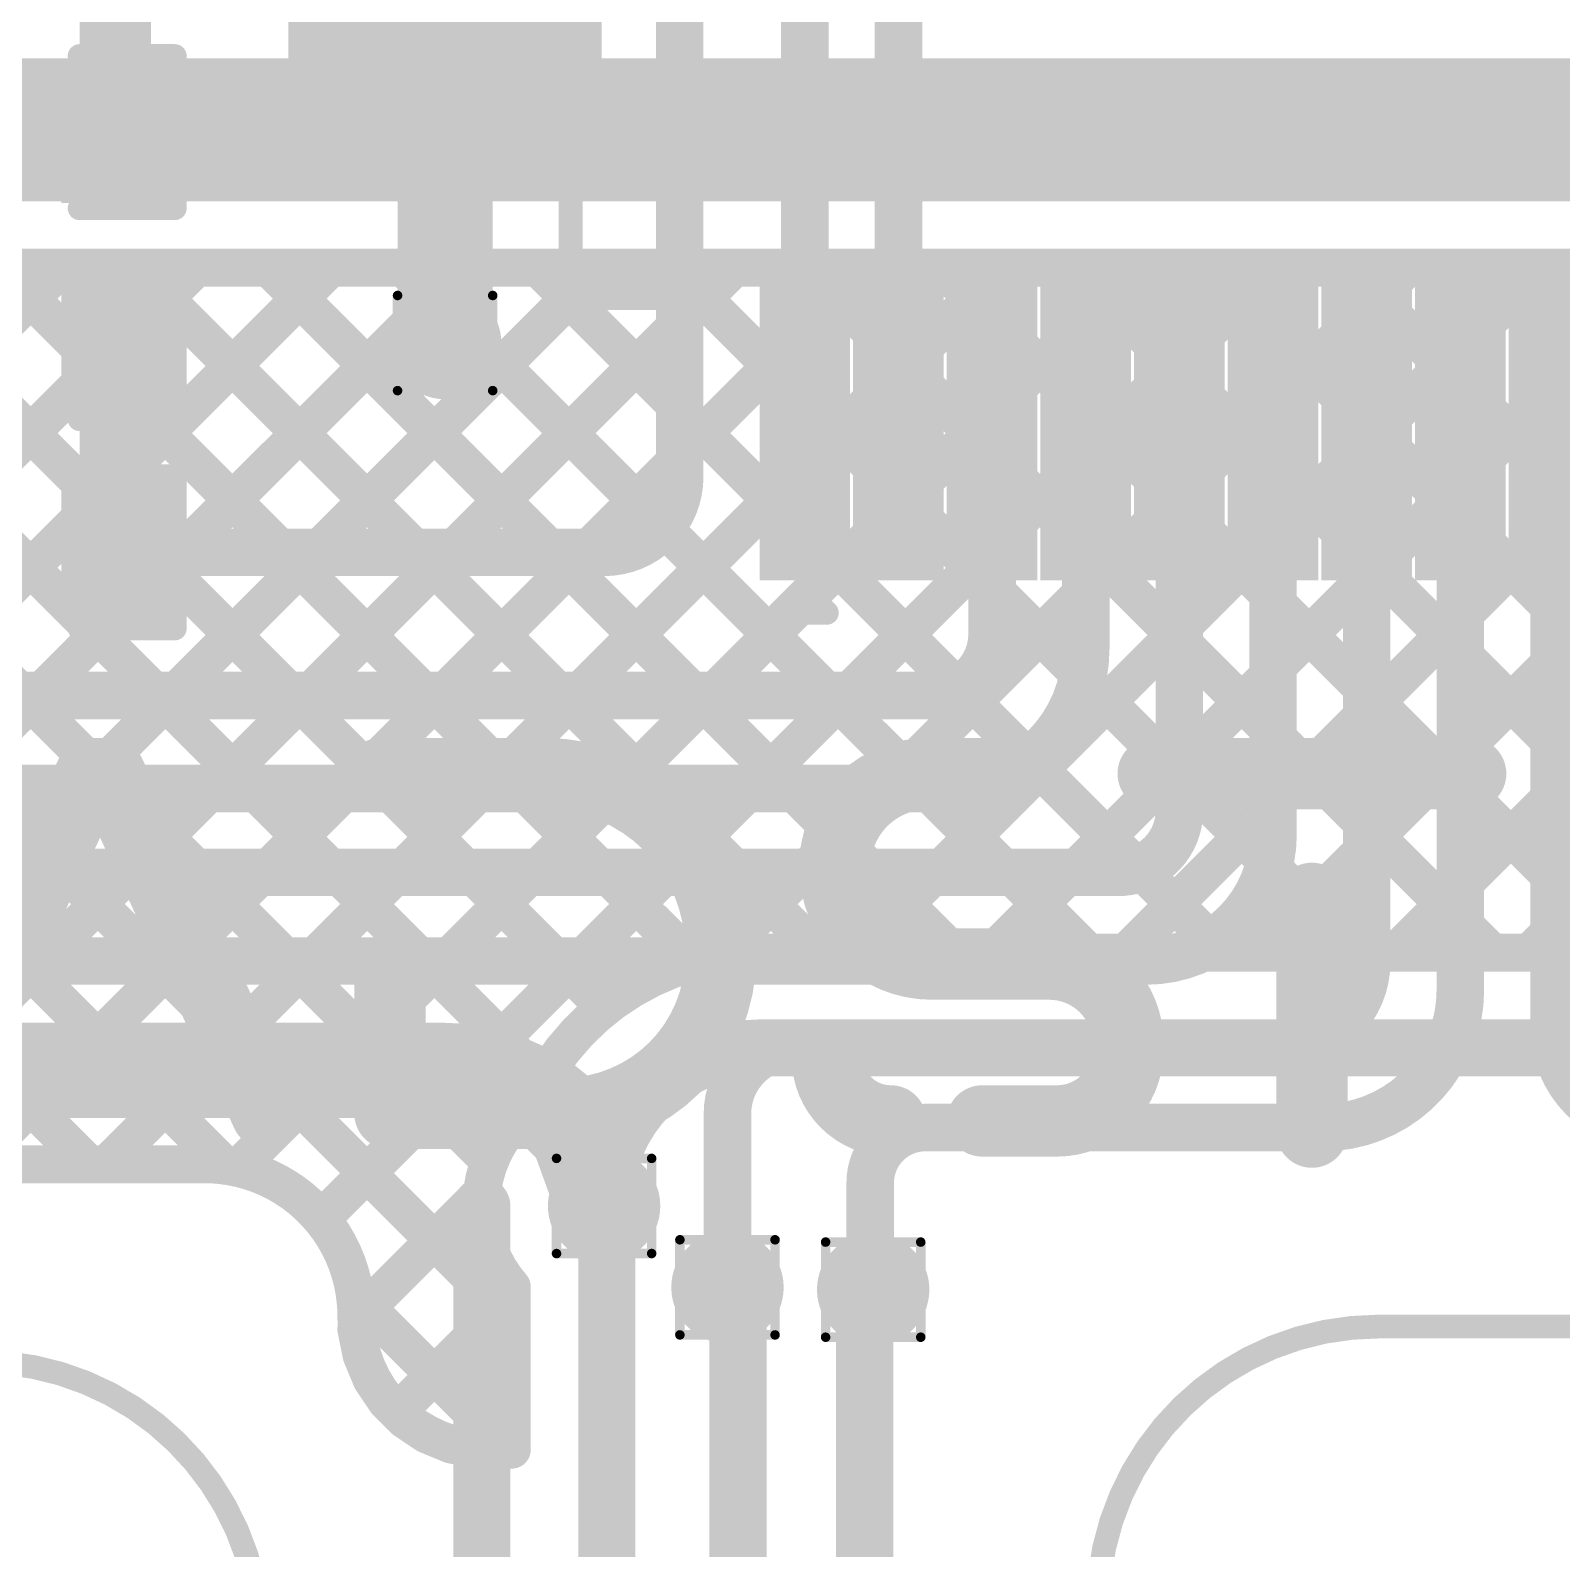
# Model space of a CAD drawing. Header units: inches. Extents: x -17 to 349, y -40 to 215.
# Drawn here: x 92.99 to 101.16, y 115.47 to 123.58 of the extents above; entities that cross this region are included whole.
import ezdxf

# ---------------------------------------------------------------- set-up
doc = ezdxf.new("R2010")
doc.units = ezdxf.units.IN
for name, color, linetype in [('Board Outline', 216, 'Continuous'), ('Bottom Layer', 5, 'Continuous'), ('Drill Drawing', 1, 'Continuous'), ('Top Layer', 1, 'Continuous'), ('Top Overlay', 2, 'Continuous'), ('Top Paste', 8, 'Continuous'), ('Top Solder', 216, 'Continuous'), ('Via Holes', 16, 'Continuous')]:
    doc.layers.add(name, color=color, linetype=linetype)

# ---------------------------------------------------------------- blocks, each defined once
blk = doc.blocks.new('C___0402_31')
at = {"layer": 'Top Layer'}
for points in [[(-0.6985, -0.3175), (-0.6985, 0.3175), (-0.2412999999999999, 0.3175), (-0.2413, -0.3175)], [(0.2412999999999999, -0.3175), (0.2413, 0.3175), (0.6985, 0.3175), (0.6985, -0.3175)]]:
    blk.add_hatch(color=1, dxfattribs=at).paths.add_polyline_path(points)
at = {"layer": 'Top Paste'}
for points in [[(-0.6985, -0.3175), (-0.6985, 0.3175), (-0.2412999999999999, 0.3175), (-0.2413, -0.3175)], [(0.2412999999999999, -0.3175), (0.2413, 0.3175), (0.6985, 0.3175), (0.6985, -0.3175)]]:
    blk.add_hatch(color=8, dxfattribs=at).paths.add_polyline_path(points)
at = {"layer": 'Top Solder'}
for points in [[(-0.7584998799999999, -0.37749988), (-0.7584998799999999, 0.37749988), (-0.18130012, 0.37749988), (-0.18130012, -0.37749988)], [(0.18130012, -0.37749988), (0.18130012, 0.37749988), (0.7584998799999999, 0.37749988), (0.7584998799999999, -0.37749988)]]:
    blk.add_hatch(color=216, dxfattribs=at).paths.add_polyline_path(points)
at = {"layer": 'Top Overlay', "const_width": 0.127}
for points in [[(-0.7874, 0.4064), (-0.2794, 0.4064)], [(-0.7874, -0.4064), (-0.7874, 0.4064)], [(0.2794, 0.4064), (0.7874, 0.4064)], [(0.7874, -0.4064), (0.7874, 0.4064)], [(-0.7874, -0.4064), (-0.2794, -0.4064)], [(0.2794, -0.4064), (0.7874, -0.4064)]]:
    blk.add_lwpolyline(points, dxfattribs=at)
at = {"layer": 'Top Overlay', "const_width": 0.0635}
for points in [[(-0.8191499999999999, 0.4064, 1), (-0.7556499999999999, 0.4064, 1)], [(-0.8191499999999999, 0.4064, 1), (-0.7556499999999999, 0.4064, 1)], [(-0.31115, 0.4064, 1), (-0.24765, 0.4064, 1)], [(0.24765, 0.4064, 1), (0.31115, 0.4064, 1)], [(0.7556499999999999, 0.4064, 1), (0.8191499999999999, 0.4064, 1)], [(0.7556499999999999, 0.4064, 1), (0.8191499999999999, 0.4064, 1)], [(-0.8191499999999999, -0.4064, 1), (-0.7556499999999999, -0.4064, 1)], [(-0.8191499999999999, -0.4064, 1), (-0.7556499999999999, -0.4064, 1)], [(-0.31115, -0.4064, 1), (-0.24765, -0.4064, 1)], [(0.24765, -0.4064, 1), (0.31115, -0.4064, 1)], [(0.7556499999999999, -0.4064, 1), (0.8191499999999999, -0.4064, 1)], [(0.7556499999999999, -0.4064, 1), (0.8191499999999999, -0.4064, 1)]]:
    blk.add_lwpolyline(points, format="xyb", close=True, dxfattribs=at)
blk = doc.blocks.new('C___0402_32')
at = {"layer": 'Top Layer'}
for points in [[(-0.6985, -0.3175), (-0.6985, 0.3175), (-0.2412999999999999, 0.3175), (-0.2413, -0.3175)], [(0.2412999999999999, -0.3175), (0.2413, 0.3175), (0.6985, 0.3175), (0.6985, -0.3175)]]:
    blk.add_hatch(color=1, dxfattribs=at).paths.add_polyline_path(points)
at = {"layer": 'Top Paste'}
for points in [[(-0.6985, -0.3175), (-0.6985, 0.3175), (-0.2412999999999999, 0.3175), (-0.2413, -0.3175)], [(0.2412999999999999, -0.3175), (0.2413, 0.3175), (0.6985, 0.3175), (0.6985, -0.3175)]]:
    blk.add_hatch(color=8, dxfattribs=at).paths.add_polyline_path(points)
at = {"layer": 'Top Solder'}
for points in [[(-0.7584998799999999, -0.37749988), (-0.7584998799999999, 0.37749988), (-0.18130012, 0.37749988), (-0.18130012, -0.37749988)], [(0.18130012, -0.37749988), (0.18130012, 0.37749988), (0.7584998799999999, 0.37749988), (0.7584998799999999, -0.37749988)]]:
    blk.add_hatch(color=216, dxfattribs=at).paths.add_polyline_path(points)
at = {"layer": 'Top Overlay', "const_width": 0.127}
for points in [[(-0.7874, 0.4064), (-0.2794, 0.4064)], [(-0.7874, -0.4064), (-0.7874, 0.4064)], [(0.2794, 0.4064), (0.7874, 0.4064)], [(0.7874, -0.4064), (0.7874, 0.4064)], [(-0.7874, -0.4064), (-0.2794, -0.4064)], [(0.2794, -0.4064), (0.7874, -0.4064)]]:
    blk.add_lwpolyline(points, dxfattribs=at)
at = {"layer": 'Top Overlay', "const_width": 0.0635}
for points in [[(-0.8191499999999999, 0.4064, 1), (-0.7556499999999999, 0.4064, 1)], [(-0.8191499999999999, 0.4064, 1), (-0.7556499999999999, 0.4064, 1)], [(-0.31115, 0.4064, 1), (-0.24765, 0.4064, 1)], [(0.24765, 0.4064, 1), (0.31115, 0.4064, 1)], [(0.7556499999999999, 0.4064, 1), (0.8191499999999999, 0.4064, 1)], [(0.7556499999999999, 0.4064, 1), (0.8191499999999999, 0.4064, 1)], [(-0.8191499999999999, -0.4064, 1), (-0.7556499999999999, -0.4064, 1)], [(-0.8191499999999999, -0.4064, 1), (-0.7556499999999999, -0.4064, 1)], [(-0.31115, -0.4064, 1), (-0.24765, -0.4064, 1)], [(0.24765, -0.4064, 1), (0.31115, -0.4064, 1)], [(0.7556499999999999, -0.4064, 1), (0.8191499999999999, -0.4064, 1)], [(0.7556499999999999, -0.4064, 1), (0.8191499999999999, -0.4064, 1)]]:
    blk.add_lwpolyline(points, format="xyb", close=True, dxfattribs=at)
blk = doc.blocks.new('64_TQFP__10_10__63')
at = {"layer": 'Top Layer'}
for points in [[(-3.88999984, 4.93500156), (-3.88999984, 6.405001159999999), (-3.6100004, 6.405001159999999), (-3.6100004, 4.93500156)], [(-6.404998619999999, 3.89000238), (-4.934999019999999, 3.89000238), (-4.934999019999999, 3.61000294), (-6.404998619999999, 3.61000294)], [(-6.404998619999999, 3.39000338), (-4.934999019999999, 3.39000338), (-4.934999019999999, 3.11000394), (-6.404998619999999, 3.11000394)], [(-6.404996079999999, 2.89000184), (-4.93499648, 2.89000184), (-4.93499648, 2.6100024), (-6.404996079999999, 2.6100024)], [(-6.404996079999999, 2.39000284), (-4.93499648, 2.39000284), (-4.93499648, 2.1100034), (-6.404996079999999, 2.1100034)], [(-6.404998619999999, 1.8900013), (-4.934999019999999, 1.8900013), (-4.934999019999999, 1.61000186), (-6.404998619999999, 1.61000186)], [(-6.404998619999999, 1.3900023), (-4.934999019999999, 1.3900023), (-4.934999019999999, 1.11000286), (-6.404998619999999, 1.11000286)], [(-6.404998619999999, 0.8900032999999999), (-4.934999019999999, 0.8900032999999999), (-4.934999019999999, 0.61000386), (-6.404998619999999, 0.61000386)], [(-6.404998619999999, 0.39000176), (-4.934999019999999, 0.39000176), (-4.934999019999999, 0.11000232), (-6.404998619999999, 0.11000232)], [(-6.404998619999999, -0.10999724), (-4.934999019999999, -0.10999724), (-4.934999019999999, -0.38999668), (-6.404998619999999, -0.38999668)]]:
    blk.add_hatch(color=1, dxfattribs=at).paths.add_polyline_path(points)
at = {"layer": 'Top Paste'}
for points in [[(-3.88999984, 4.93500156), (-3.88999984, 6.405001159999999), (-3.6100004, 6.405001159999999), (-3.6100004, 4.93500156)], [(-6.404998619999999, 3.89000238), (-4.934999019999999, 3.89000238), (-4.934999019999999, 3.61000294), (-6.404998619999999, 3.61000294)], [(-6.404998619999999, 3.39000338), (-4.934999019999999, 3.39000338), (-4.934999019999999, 3.11000394), (-6.404998619999999, 3.11000394)], [(-6.404996079999999, 2.89000184), (-4.93499648, 2.89000184), (-4.93499648, 2.6100024), (-6.404996079999999, 2.6100024)], [(-6.404996079999999, 2.39000284), (-4.93499648, 2.39000284), (-4.93499648, 2.1100034), (-6.404996079999999, 2.1100034)], [(-6.404998619999999, 1.8900013), (-4.934999019999999, 1.8900013), (-4.934999019999999, 1.61000186), (-6.404998619999999, 1.61000186)], [(-6.404998619999999, 1.3900023), (-4.934999019999999, 1.3900023), (-4.934999019999999, 1.11000286), (-6.404998619999999, 1.11000286)], [(-6.404998619999999, 0.8900032999999999), (-4.934999019999999, 0.8900032999999999), (-4.934999019999999, 0.61000386), (-6.404998619999999, 0.61000386)], [(-6.404998619999999, 0.39000176), (-4.934999019999999, 0.39000176), (-4.934999019999999, 0.11000232), (-6.404998619999999, 0.11000232)], [(-6.404998619999999, -0.10999724), (-4.934999019999999, -0.10999724), (-4.934999019999999, -0.38999668), (-6.404998619999999, -0.38999668)]]:
    blk.add_hatch(color=8, dxfattribs=at).paths.add_polyline_path(points)
at = {"layer": 'Top Solder'}
for points in [[(-3.99159984, 4.83340156), (-3.99159984, 6.506601159999999), (-3.5084004, 6.506601159999999), (-3.5084004, 4.83340156)], [(-6.506598619999999, 3.99160238), (-4.83339902, 3.99160238), (-4.83339902, 3.50840294), (-6.506598619999999, 3.50840294)], [(-6.506598619999999, 3.491603379999999), (-4.83339902, 3.491603379999999), (-4.83339902, 3.00840394), (-6.506598619999999, 3.00840394)], [(-6.50659608, 2.99160184), (-4.833396479999999, 2.99160184), (-4.833396479999999, 2.5084024), (-6.50659608, 2.5084024)], [(-6.50659608, 2.49160284), (-4.833396479999999, 2.49160284), (-4.833396479999999, 2.0084034), (-6.50659608, 2.0084034)], [(-6.506598619999999, 1.9916013), (-4.83339902, 1.9916013), (-4.83339902, 1.50840186), (-6.506598619999999, 1.50840186)], [(-6.506598619999999, 1.4916023), (-4.83339902, 1.4916023), (-4.83339902, 1.00840286), (-6.506598619999999, 1.00840286)], [(-6.506598619999999, 0.9916032999999999), (-4.83339902, 0.9916032999999999), (-4.83339902, 0.5084038599999999), (-6.506598619999999, 0.5084038599999999)], [(-6.506598619999999, 0.49160176), (-4.83339902, 0.49160176), (-4.83339902, 0.00840232), (-6.506598619999999, 0.00840232)], [(-6.506598619999999, -0.00839724), (-4.83339902, -0.00839724), (-4.83339902, -0.49159668), (-6.506598619999999, -0.49159668)]]:
    blk.add_hatch(color=216, dxfattribs=at).paths.add_polyline_path(points)
at = {"layer": 'Top Overlay', "const_width": 0.127}
for points in [[(-5.00000016, 5.0000027), (-4.209999199999999, 5.0000027)], [(-5.00000016, 5.0000027), (-5.00000016, 4.21000428)], [(-6.6802, 3.8862), (-6.553199999999999, 3.75920254)], [(-6.6802, 3.8862), (-6.6802, 3.6322)], [(-6.553199999999999, 3.75920254), (-6.6802, 3.6322)]]:
    blk.add_lwpolyline(points, dxfattribs=at)
at = {"layer": 'Top Overlay', "const_width": 0.0635}
for points in [[(-5.03175016, 5.0000027, 1), (-4.96825016, 5.0000027, 1)], [(-5.03175016, 5.0000027, 1), (-4.96825016, 5.0000027, 1)], [(-4.2417492, 5.0000027, 1), (-4.1782492, 5.0000027, 1)], [(-5.03175016, 4.21000428, 1), (-4.96825016, 4.21000428, 1)], [(-6.711949999999999, 3.8862, 1), (-6.64845, 3.8862, 1)], [(-6.711949999999999, 3.8862, 1), (-6.64845, 3.8862, 1)], [(-6.584949999999999, 3.75920254, 1), (-6.521449999999999, 3.75920254, 1)], [(-6.584949999999999, 3.75920254, 1), (-6.521449999999999, 3.75920254, 1)], [(-6.711949999999999, 3.6322, 1), (-6.64845, 3.6322, 1)], [(-6.711949999999999, 3.6322, 1), (-6.64845, 3.6322, 1)]]:
    blk.add_lwpolyline(points, format="xyb", close=True, dxfattribs=at)
blk = doc.blocks.new('C___0402_95')
at = {"layer": 'Top Layer'}
for points in [[(-0.6985, -0.3175), (-0.6985, 0.3175), (-0.2412999999999999, 0.3175), (-0.2413, -0.3175)], [(0.2412999999999999, -0.3175), (0.2413, 0.3175), (0.6985, 0.3175), (0.6985, -0.3175)]]:
    blk.add_hatch(color=1, dxfattribs=at).paths.add_polyline_path(points)
at = {"layer": 'Top Paste'}
for points in [[(-0.6985, -0.3175), (-0.6985, 0.3175), (-0.2412999999999999, 0.3175), (-0.2413, -0.3175)], [(0.2412999999999999, -0.3175), (0.2413, 0.3175), (0.6985, 0.3175), (0.6985, -0.3175)]]:
    blk.add_hatch(color=8, dxfattribs=at).paths.add_polyline_path(points)
at = {"layer": 'Top Solder'}
for points in [[(-0.7584998799999999, -0.37749988), (-0.7584998799999999, 0.37749988), (-0.18130012, 0.37749988), (-0.18130012, -0.37749988)], [(0.18130012, -0.37749988), (0.18130012, 0.37749988), (0.7584998799999999, 0.37749988), (0.7584998799999999, -0.37749988)]]:
    blk.add_hatch(color=216, dxfattribs=at).paths.add_polyline_path(points)
at = {"layer": 'Top Overlay', "const_width": 0.127}
for points in [[(-0.7874, 0.4064), (-0.2794, 0.4064)], [(-0.7874, -0.4064), (-0.7874, 0.4064)], [(0.2794, 0.4064), (0.7874, 0.4064)], [(0.7874, -0.4064), (0.7874, 0.4064)], [(-0.7874, -0.4064), (-0.2794, -0.4064)], [(0.2794, -0.4064), (0.7874, -0.4064)]]:
    blk.add_lwpolyline(points, dxfattribs=at)
at = {"layer": 'Top Overlay', "const_width": 0.0635}
for points in [[(-0.8191499999999999, 0.4064, 1), (-0.7556499999999999, 0.4064, 1)], [(-0.8191499999999999, 0.4064, 1), (-0.7556499999999999, 0.4064, 1)], [(-0.31115, 0.4064, 1), (-0.24765, 0.4064, 1)], [(0.24765, 0.4064, 1), (0.31115, 0.4064, 1)], [(0.7556499999999999, 0.4064, 1), (0.8191499999999999, 0.4064, 1)], [(0.7556499999999999, 0.4064, 1), (0.8191499999999999, 0.4064, 1)], [(-0.8191499999999999, -0.4064, 1), (-0.7556499999999999, -0.4064, 1)], [(-0.8191499999999999, -0.4064, 1), (-0.7556499999999999, -0.4064, 1)], [(-0.31115, -0.4064, 1), (-0.24765, -0.4064, 1)], [(0.24765, -0.4064, 1), (0.31115, -0.4064, 1)], [(0.7556499999999999, -0.4064, 1), (0.8191499999999999, -0.4064, 1)], [(0.7556499999999999, -0.4064, 1), (0.8191499999999999, -0.4064, 1)]]:
    blk.add_lwpolyline(points, format="xyb", close=True, dxfattribs=at)

msp = doc.modelspace()

# ---------------------------------------------------------------- hatches: boundary and pattern name
at = {"layer": 'Bottom Layer'}
h = msp.add_hatch(color=5, dxfattribs=at)
edge = h.paths.add_edge_path()
edge.add_arc((95.20005598, 121.90891544), 0.2999994, 0, 360)
h = msp.add_hatch(color=5, dxfattribs=at)
edge = h.paths.add_edge_path()
edge.add_arc((96.04877411999999, 117.301137), 0.2999994, 0, 360)
h = msp.add_hatch(color=5, dxfattribs=at)
edge = h.paths.add_edge_path()
edge.add_arc((96.70749771999999, 116.86667), 0.2999994, 0, 360)
h = msp.add_hatch(color=5, dxfattribs=at)
edge = h.paths.add_edge_path()
edge.add_arc((97.48529651999999, 116.85434592), 0.2999994, 0, 360)
at = {"layer": 'Top Layer'}
msp.add_hatch(color=1, dxfattribs=at).paths.add_polyline_path([(94.46505618, 123.0805768), (95.93505578, 123.0805768), (95.93505578, 123.53871152), (94.46505618, 123.53871152)])
h = msp.add_hatch(color=1, dxfattribs=at)
edge = h.paths.add_edge_path()
edge.add_arc((95.20005598, 121.90891544), 0.2999994, 0, 360)
h = msp.add_hatch(color=1, dxfattribs=at)
edge = h.paths.add_edge_path()
edge.add_arc((96.04877411999999, 117.301137), 0.2999994, 0, 360)
h = msp.add_hatch(color=1, dxfattribs=at)
edge = h.paths.add_edge_path()
edge.add_arc((96.70749771999999, 116.86667), 0.2999994, 0, 360)
h = msp.add_hatch(color=1, dxfattribs=at)
edge = h.paths.add_edge_path()
edge.add_arc((97.48529651999999, 116.85434592), 0.2999994, 0, 360)
at = {"layer": 'Via Holes'}
h = msp.add_hatch(color=7, dxfattribs=at)
edge = h.paths.add_edge_path()
edge.add_arc((95.20005598, 121.90891544), 0.1499997, 0, 360)
h = msp.add_hatch(color=7, dxfattribs=at)
edge = h.paths.add_edge_path()
edge.add_arc((96.04877411999999, 117.301137), 0.1499997, 0, 360)
h = msp.add_hatch(color=7, dxfattribs=at)
edge = h.paths.add_edge_path()
edge.add_arc((96.70749771999999, 116.86667), 0.1499997, 0, 360)
h = msp.add_hatch(color=7, dxfattribs=at)
edge = h.paths.add_edge_path()
edge.add_arc((97.48529651999999, 116.85434592), 0.1499997, 0, 360)

# ---------------------------------------------------------------- linework, layer by layer
at = {"layer": 'Board Outline', "const_width": 0.127}
for points in [[(98.69501723999998, 115.336193, -0.3796200265151697), (100.18431322, 116.65731558)], [(92.71431292, 116.46932764, -0.3796200265151696), (94.20360889999999, 115.14820506)]]:
    msp.add_lwpolyline(points, format="xyb", dxfattribs=at)
at = {"layer": 'Board Outline', "const_width": 0.0635}
for points in [[(100.15256322, 116.65731558, 1), (100.21606322, 116.65731558, 1)], [(100.15256322, 116.65730288, 1), (100.21606322, 116.65730288, 1)]]:
    msp.add_lwpolyline(points, format="xyb", close=True, dxfattribs=at)
at = {"layer": 'Board Outline', "const_width": 0.127}
msp.add_lwpolyline([(100.18431322, 116.65730288), (101.65639562, 116.65730288)], dxfattribs=at)
at = {"layer": 'Bottom Layer'}
for points, const_width in [([(86.86849529999999, 126.10939218), (95.43813779999999, 117.53974968)], 0.2032), ([(87.58691652, 126.10939218), (95.72085249999999, 117.9754562)], 0.2032), ([(86.61904698, 125.64041928), (95.55567883999998, 116.70378742)], 0.2032), ([(86.65654246, 124.88450258), (94.02406392, 117.51698112)], 0.2032), ([(86.65654246, 124.16608136), (93.29845704, 117.52416678)], 0.2032), ([(91.75474156, 123.0474679), (110.93656248, 123.0474679)], 0.7619999999999999), ([(89.11025357999999, 118.26934944), (93.15177204, 122.3108679)], 0.2032), ([(89.6388733, 118.07954794), (93.87019326, 122.3108679)], 0.2032), ([(89.82641419999999, 117.54866762), (94.58861448, 122.3108679)], 0.2032), ([(90.50326324, 117.50709544), (95.30703569999999, 122.3108679)], 0.2032), ([(91.23875833999999, 117.52416932), (96.02545692, 122.3108679)], 0.2032), ([(91.75474156, 122.3108679), (110.93656248, 122.3108679)], 0.2032), ([(91.95717956, 117.52416932), (96.74387814, 122.3108679)], 0.2032), ([(92.10386202, 122.3108679), (96.05342485999999, 118.36130506)], 0.2032), ([(92.67559824, 117.52416678), (97.46229935999999, 122.3108679)], 0.2032), ([(92.82228323999999, 122.3108679), (96.52935482, 118.60379632)], 0.2032), ([(93.39401946, 117.52416678), (98.18072058, 122.3108679)], 0.2032), ([(93.54070446, 122.3108679), (97.19788536, 118.653687)], 0.2032), ([(94.09296395999999, 117.50469006), (98.8991418, 122.3108679)], 0.2032), ([(94.25912568, 122.3108679), (97.91630657999998, 118.653687)], 0.2032), ([(94.53898288, 117.23228776), (99.61756301999999, 122.3108679)], 0.2032), ([(94.9775469, 122.3108679), (98.6347278, 118.653687)], 0.2032), ([(95.69596812, 122.3108679), (99.35314902, 118.653687)], 0.2032), ([(96.41438934, 122.3108679), (100.07157024, 118.653687)], 0.2032), ([(96.65821156, 118.63309522), (100.33598424, 122.3108679)], 0.2032), ([(97.13281056, 122.3108679), (100.78999146, 118.653687)], 0.2032), ([(97.39722456, 118.653687), (101.05440546, 122.3108679)], 0.2032), ([(97.85123177999999, 122.3108679), (101.50841268, 118.653687)], 0.2032), ([(98.11564578, 118.653687), (101.77282668, 122.3108679)], 0.2032), ([(98.56965299999999, 122.3108679), (102.2268339, 118.653687)], 0.2032), ([(98.83406699999999, 118.653687), (102.4912479, 122.3108679)], 0.2032), ([(99.28807422, 122.3108679), (102.95366506, 118.64527706)], 0.2032), ([(99.55248822, 118.653687), (103.20966912, 122.3108679)], 0.2032), ([(100.00649544, 122.3108679), (104.86015604, 117.4572073)], 0.2032), ([(100.27090944, 118.653687), (103.92809034, 122.3108679)], 0.2032), ([(100.72491666, 122.3108679), (105.0673921, 117.96839246)], 0.2032), ([(100.98933066, 118.653687), (104.64651156, 122.3108679)], 0.2032), ([(96.89332411999999, 118.653687), (102.77223286, 118.653687)], 0.2032), ([(96.89332411999999, 118.145687), (102.77223286, 118.145687)], 0.3048), ([(90.67004218, 117.52416932), (93.91639078, 117.52416678)], 0.2032), ([(94.72640948, 116.70129314), (95.39700249999999, 117.37188616)], 0.2032), ([(95.39604745999999, 117.301137), (95.39606016, 34.92837312)], 0.3048), ([(96.06367884, 117.301137), (96.06369408, 29.90056504)], 0.3048), ([(95.55567883999998, 116.00018964), (95.55567883999998, 116.86908554)], 0.2032), ([(96.76377142, 115.8572486), (96.76377142, 116.8103963)], 0.3048), ([(97.43988639999999, 115.85731718), (97.43988639999999, 116.82125988)], 0.3048), ([(94.71910698, 116.82193806), (95.5408554, 116.00018964)], 0.2032), ([(94.94422972, 116.20069216), (95.55567883999998, 116.81214128)], 0.2032), ([(94.7262901, 116.64393232), (94.75372972, 116.50597222)], 0.2032), ([(94.75372972, 116.50597222), (94.8075574, 116.37601566)], 0.2032), ([(94.8075574, 116.37601566), (94.88570557999999, 116.25905882)], 0.2032), ([(94.88570557999999, 116.25905882), (94.98516943999999, 116.1595975)], 0.2032), ([(94.98516943999999, 116.1595975), (95.10212882, 116.08144932)], 0.2032), ([(95.10212882, 116.08144932), (95.23208538, 116.02762418)], 0.2032), ([(95.46214841999999, 116.00018964), (95.55567883999998, 116.09372006)], 0.2032), ([(95.23208538, 116.02762418), (95.37004547999999, 116.0001871)], 0.2032), ([(95.44037808, 116.00018964), (95.55567883999998, 116.00018964)], 0.2032), ([(96.76377142, 115.8572486), (96.77226009999998, 34.4182954)], 0.3048), ([(97.43988639999999, 115.85731718), (97.44842333999999, 33.95365066)], 0.3048)]:
    msp.add_lwpolyline(points, dxfattribs=dict(at, const_width=const_width))
for points, const_width in [([(93.10097204, 122.3108679, 1), (93.20257203999999, 122.3108679, 1)], 0.1016), ([(93.48990445999999, 122.3108679, 1), (93.59150446, 122.3108679, 1)], 0.1016), ([(93.81939325999998, 122.3108679, 1), (93.92099325999999, 122.3108679, 1)], 0.1016), ([(94.20832567999999, 122.3108679, 1), (94.30992567999999, 122.3108679, 1)], 0.1016), ([(94.53781448, 122.3108679, 1), (94.63941448, 122.3108679, 1)], 0.1016), ([(94.9267469, 122.3108679, 1), (95.0283469, 122.3108679, 1)], 0.1016), ([(95.25623569999999, 122.3108679, 1), (95.3578357, 122.3108679, 1)], 0.1016), ([(95.64516812, 122.3108679, 1), (95.74676811999998, 122.3108679, 1)], 0.1016), ([(95.97465691999999, 122.3108679, 1), (96.07625691999999, 122.3108679, 1)], 0.1016), ([(96.36358933999999, 122.3108679, 1), (96.46518934, 122.3108679, 1)], 0.1016), ([(96.69307814, 122.3108679, 1), (96.79467813999999, 122.3108679, 1)], 0.1016), ([(97.08201056, 122.3108679, 1), (97.18361056, 122.3108679, 1)], 0.1016), ([(97.41149936, 122.3108679, 1), (97.51309936, 122.3108679, 1)], 0.1016), ([(97.80043178, 122.3108679, 1), (97.90203177999999, 122.3108679, 1)], 0.1016), ([(98.12992057999999, 122.3108679, 1), (98.23152058, 122.3108679, 1)], 0.1016), ([(98.518853, 122.3108679, 1), (98.620453, 122.3108679, 1)], 0.1016), ([(98.8483418, 122.3108679, 1), (98.94994179999999, 122.3108679, 1)], 0.1016), ([(99.23727422, 122.3108679, 1), (99.33887422, 122.3108679, 1)], 0.1016), ([(99.56676302, 122.3108679, 1), (99.66836302, 122.3108679, 1)], 0.1016), ([(99.95569543999999, 122.3108679, 1), (100.05729544, 122.3108679, 1)], 0.1016), ([(100.28518424, 122.3108679, 1), (100.38678424, 122.3108679, 1)], 0.1016), ([(100.67411666, 122.3108679, 1), (100.77571666, 122.3108679, 1)], 0.1016), ([(101.00360546, 122.3108679, 1), (101.10520546, 122.3108679, 1)], 0.1016), ([(96.84252412, 118.653687, 1), (96.94412412, 118.653687, 1)], 0.1016), ([(96.84252412, 118.653687, 1), (96.94412412, 118.653687, 1)], 0.1016), ([(97.14708535999999, 118.653687, 1), (97.24868536, 118.653687, 1)], 0.1016), ([(97.34642455999999, 118.653687, 1), (97.44802456, 118.653687, 1)], 0.1016), ([(97.86550658, 118.653687, 1), (97.96710657999999, 118.653687, 1)], 0.1016), ([(98.06484578, 118.653687, 1), (98.16644578, 118.653687, 1)], 0.1016), ([(98.5839278, 118.653687, 1), (98.6855278, 118.653687, 1)], 0.1016), ([(98.783267, 118.653687, 1), (98.88486699999999, 118.653687, 1)], 0.1016), ([(99.30234902, 118.653687, 1), (99.40394901999998, 118.653687, 1)], 0.1016), ([(99.50168821999999, 118.653687, 1), (99.60328822, 118.653687, 1)], 0.1016), ([(100.02077024, 118.653687, 1), (100.12237024, 118.653687, 1)], 0.1016), ([(100.22010944, 118.653687, 1), (100.32170944, 118.653687, 1)], 0.1016), ([(100.73919146, 118.653687, 1), (100.84079146, 118.653687, 1)], 0.1016), ([(100.93853066, 118.653687, 1), (101.04013066, 118.653687, 1)], 0.1016), ([(96.47855482, 118.60379632, 1), (96.58015481999999, 118.60379632, 1)], 0.1016), ([(96.60741156, 118.63309522, 1), (96.70901156, 118.63309522, 1)], 0.1016), ([(96.00262486, 118.36130506, 1), (96.10422485999999, 118.36130506, 1)], 0.1016), ([(96.81712412, 118.145687, 1), (96.96952411999999, 118.145687, 1)], 0.1524), ([(96.81712412, 118.145687, 1), (96.96952411999999, 118.145687, 1)], 0.1524), ([(95.6700525, 117.9754562, 1), (95.7716525, 117.9754562, 1)], 0.1016), ([(95.59165286, 117.81564194, 1), (95.69325286, 117.81564194, 1)], 0.1016), ([(95.59165286, 117.81564194, 1), (95.69325286, 117.81564194, 1)], 0.1016), ([(93.24765703999999, 117.52416678, 1), (93.34925704, 117.52416678, 1)], 0.1016), ([(93.34321946, 117.52416678, 1), (93.44481945999999, 117.52416678, 1)], 0.1016), ([(93.86559077999999, 117.52416678, 1), (93.96719078, 117.52416678, 1)], 0.1016), ([(93.86559077999999, 117.52416424, 1), (93.96719078, 117.52416424, 1)], 0.1016), ([(93.9449734, 117.52026788, 1), (94.0465734, 117.52026788, 1)], 0.1016), ([(93.9449734, 117.52026788, 1), (94.0465734, 117.52026788, 1)], 0.1016), ([(93.97326392, 117.51698112, 1), (94.07486392, 117.51698112, 1)], 0.1016), ([(94.04216396, 117.50469006, 1), (94.14376396, 117.50469006, 1)], 0.1016), ([(95.3873378, 117.53974968, 1), (95.48893779999999, 117.53974968, 1)], 0.1016), ([(94.10069571999999, 117.4893002, 1), (94.20229572, 117.4893002, 1)], 0.1016), ([(94.10069571999999, 117.4893002, 1), (94.20229572, 117.4893002, 1)], 0.1016), ([(94.24738325999999, 117.42854594, 1), (94.34898326, 117.42854594, 1)], 0.1016), ([(94.24738325999999, 117.42854594, 1), (94.34898326, 117.42854594, 1)], 0.1016), ([(94.37939722, 117.34033936, 1), (94.48099722, 117.34033936, 1)], 0.1016), ([(94.37939722, 117.34033936, 1), (94.48099722, 117.34033936, 1)], 0.1016), ([(95.31984745999999, 117.301137, 1), (95.47224746, 117.301137, 1)], 0.1524), ([(95.34620249999999, 117.37188616, 1), (95.4478025, 117.37188616, 1)], 0.1016), ([(95.97257411999999, 117.301137, 1), (96.12497412, 117.301137, 1)], 0.1524), ([(95.98747884, 117.301137, 1), (96.13987884, 117.301137, 1)], 0.1524), ([(94.48818288, 117.23228776, 1), (94.58978287999999, 117.23228776, 1)], 0.1016), ([(94.49166521999999, 117.22807136, 1), (94.59326521999999, 117.22807136, 1)], 0.1016), ([(94.49166521999999, 117.22807136, 1), (94.59326521999999, 117.22807136, 1)], 0.1016), ([(94.57987179999999, 117.0960574, 1), (94.6814718, 117.0960574, 1)], 0.1016), ([(94.57987179999999, 117.0960574, 1), (94.6814718, 117.0960574, 1)], 0.1016), ([(94.64062606, 116.94936986, 1), (94.74222606, 116.94936986, 1)], 0.1016), ([(94.64062606, 116.94936986, 1), (94.74222606, 116.94936986, 1)], 0.1016), ([(95.50487883999999, 116.86908554, 1), (95.60647884, 116.86908554, 1)], 0.1016), ([(95.50487883999999, 116.86908554, 1), (95.60647884, 116.86908554, 1)], 0.1016), ([(96.63129771999999, 116.86667, 1), (96.78369771999999, 116.86667, 1)], 0.1524), ([(96.68757142, 116.8103963, 1), (96.83997142, 116.8103963, 1)], 0.1524), ([(96.68757142, 116.8103963, 1), (96.83997142, 116.8103963, 1)], 0.1524), ([(97.3636864, 116.82125988, 1), (97.51608639999999, 116.82125988, 1)], 0.1524), ([(97.3636864, 116.82125988, 1), (97.51608639999999, 116.82125988, 1)], 0.1524), ([(97.40909651999999, 116.86667, 1), (97.56149652, 116.86667, 1)], 0.1524), ([(94.66830698, 116.82193806, 1), (94.76990697999999, 116.82193806, 1)], 0.1016), ([(94.67159373999999, 116.79364754, 1), (94.77319374, 116.79364754, 1)], 0.1016), ([(94.67159373999999, 116.79364754, 1), (94.77319374, 116.79364754, 1)], 0.1016), ([(95.50487883999999, 116.81214128, 1), (95.60647884, 116.81214128, 1)], 0.1016), ([(94.67549009999999, 116.71431064, 1), (94.7770901, 116.71431064, 1)], 0.1016), ([(94.67549264, 116.71415824, 1), (94.77709264, 116.71415824, 1)], 0.1016), ([(94.67560948, 116.70129314, 1), (94.77720948, 116.70129314, 1)], 0.1016), ([(95.50487883999999, 116.70378742, 1), (95.60647884, 116.70378742, 1)], 0.1016), ([(94.67549009999999, 116.64393232, 1), (94.7770901, 116.64393232, 1)], 0.1016), ([(94.70292971999999, 116.50597222, 1), (94.80452971999999, 116.50597222, 1)], 0.1016), ([(94.70292971999999, 116.50597222, 1), (94.80452971999999, 116.50597222, 1)], 0.1016), ([(94.7567574, 116.37601566, 1), (94.85835739999999, 116.37601566, 1)], 0.1016), ([(94.7567574, 116.37601566, 1), (94.85835739999999, 116.37601566, 1)], 0.1016), ([(94.83490558, 116.25905882, 1), (94.93650558, 116.25905882, 1)], 0.1016), ([(94.83490558, 116.25905882, 1), (94.93650558, 116.25905882, 1)], 0.1016), ([(94.89342972, 116.20069216, 1), (94.99502971999999, 116.20069216, 1)], 0.1016), ([(94.93436944, 116.1595975, 1), (95.03596944, 116.1595975, 1)], 0.1016), ([(94.93436944, 116.1595975, 1), (95.03596944, 116.1595975, 1)], 0.1016), ([(95.05132882, 116.08144932, 1), (95.15292882, 116.08144932, 1)], 0.1016), ([(95.05132882, 116.08144932, 1), (95.15292882, 116.08144932, 1)], 0.1016), ([(95.50487883999999, 116.09372006, 1), (95.60647884, 116.09372006, 1)], 0.1016), ([(95.18128537999999, 116.02762418, 1), (95.28288538, 116.02762418, 1)], 0.1016), ([(95.18128537999999, 116.02762418, 1), (95.28288538, 116.02762418, 1)], 0.1016), ([(95.31924547999999, 116.0001871, 1), (95.42084548, 116.0001871, 1)], 0.1016), ([(95.38955268, 116.00018964, 1), (95.49115267999998, 116.00018964, 1)], 0.1016), ([(95.38957807999999, 116.00018964, 1), (95.49117808, 116.00018964, 1)], 0.1016), ([(95.41134842, 116.00018964, 1), (95.51294842, 116.00018964, 1)], 0.1016), ([(95.49005539999999, 116.00018964, 1), (95.5916554, 116.00018964, 1)], 0.1016), ([(95.50487883999999, 116.00018964, 1), (95.60647884, 116.00018964, 1)], 0.1016), ([(95.50487883999999, 116.00018964, 1), (95.60647884, 116.00018964, 1)], 0.1016), ([(96.68757142, 115.8572486, 1), (96.83997142, 115.8572486, 1)], 0.1524), ([(96.68757142, 115.8572486, 1), (96.83997142, 115.8572486, 1)], 0.1524), ([(97.3636864, 115.85731718, 1), (97.51608639999999, 115.85731718, 1)], 0.1524), ([(97.3636864, 115.85731718, 1), (97.51608639999999, 115.85731718, 1)], 0.1524)]:
    msp.add_lwpolyline(points, format="xyb", close=True, dxfattribs=dict(at, const_width=const_width))
for points, const_width in [([(95.64245285999999, 117.81564194, -0.3040225879833978), (96.89332411999999, 118.653687)], 0.2032), ([(96.04877411999999, 117.301137, -0.4142135623730951), (96.89332411999999, 118.145687)], 0.3048), ([(95.55567883999998, 116.86908554, -0.4292491911935492), (95.64245285999999, 117.81564194)], 0.2032), ([(93.91639078, 117.52416424, -0.0245495385852597), (93.99577339999999, 117.52026788)], 0.2032), ([(93.99577339999999, 117.52026788, -0.0491308129199267), (94.15149572, 117.4893002)], 0.2032), ([(94.15149572, 117.4893002, -0.0491306685774931), (94.29818325999999, 117.42854594)], 0.2032), ([(94.29818325999999, 117.42854594, -0.0491304380472176), (94.43019722, 117.34033936)], 0.2032), ([(94.43019722, 117.34033936, -0.0491305683925788), (94.54246522, 117.22807136)], 0.2032), ([(94.54246522, 117.22807136, -0.0491304380472177), (94.6306718, 117.0960574)], 0.2032), ([(94.6306718, 117.0960574, -0.0491306685774931), (94.69142606, 116.94936986)], 0.2032), ([(94.69142606, 116.94936986, -0.0491308129199266), (94.72239373999999, 116.79364754)], 0.2032), ([(96.70749771999999, 116.86667, -0.4142135623730951), (96.76377142, 116.8103963)], 0.3048), ([(97.43988639999999, 116.82125988, -0.4142135623730951), (97.48529651999999, 116.86667)], 0.3048), ([(94.72239373999999, 116.79364754, -0.0245354164664145), (94.7262901, 116.71431064)], 0.2032), ([(95.44035267999999, 116.00018964, -0.4141762419898415), (94.72629264, 116.71415824)], 0.2032)]:
    msp.add_lwpolyline(points, format="xyb", dxfattribs=dict(at, const_width=const_width))
at = {"layer": 'Drill Drawing', "const_width": 0.0508}
for points in [[(94.94605598, 122.16291544), (95.45405597999999, 122.16291544)], [(94.94605598, 121.65491544), (94.94605598, 122.16291544)], [(95.45405597999999, 121.65491544), (95.45405597999999, 122.16291544)], [(94.94605598, 121.65491544), (95.45405597999999, 121.65491544)], [(95.79477411999999, 117.555137), (96.30277412, 117.555137)], [(95.79477411999999, 117.047137), (95.79477411999999, 117.555137)], [(96.30277412, 117.047137), (96.30277412, 117.555137)], [(96.45349772, 117.12067), (96.96149772, 117.12067)], [(96.45349772, 116.61267), (96.45349772, 117.12067)], [(96.96149772, 116.61267), (96.96149772, 117.12067)], [(97.23129651999999, 117.10834592), (97.73929652, 117.10834592)], [(97.23129651999999, 116.60034592), (97.23129651999999, 117.10834592)], [(97.73929652, 116.60034592), (97.73929652, 117.10834592)], [(95.79477411999999, 117.047137), (96.30277412, 117.047137)], [(96.45349772, 116.61267), (96.96149772, 116.61267)], [(97.23129651999999, 116.60034592), (97.73929652, 116.60034592)]]:
    msp.add_lwpolyline(points, dxfattribs=at)
at = {"layer": 'Drill Drawing', "const_width": 0.0254}
for points in [[(94.93335598, 122.16291544, 1), (94.95875597999999, 122.16291544, 1)], [(94.93335598, 122.16291544, 1), (94.95875597999999, 122.16291544, 1)], [(95.44135598, 122.16291544, 1), (95.46675598, 122.16291544, 1)], [(95.44135598, 122.16291544, 1), (95.46675598, 122.16291544, 1)], [(94.93335598, 121.65491544, 1), (94.95875597999999, 121.65491544, 1)], [(94.93335598, 121.65491544, 1), (94.95875597999999, 121.65491544, 1)], [(95.44135598, 121.65491544, 1), (95.46675598, 121.65491544, 1)], [(95.44135598, 121.65491544, 1), (95.46675598, 121.65491544, 1)], [(95.78207411999999, 117.555137, 1), (95.80747412, 117.555137, 1)], [(95.78207411999999, 117.555137, 1), (95.80747412, 117.555137, 1)], [(96.29007412, 117.555137, 1), (96.31547411999999, 117.555137, 1)], [(96.29007412, 117.555137, 1), (96.31547411999999, 117.555137, 1)], [(96.44079771999999, 117.12067, 1), (96.46619772, 117.12067, 1)], [(96.44079771999999, 117.12067, 1), (96.46619772, 117.12067, 1)], [(96.94879771999999, 117.12067, 1), (96.97419771999999, 117.12067, 1)], [(96.94879771999999, 117.12067, 1), (96.97419771999999, 117.12067, 1)], [(97.21859651999999, 117.10834592, 1), (97.24399652, 117.10834592, 1)], [(97.21859651999999, 117.10834592, 1), (97.24399652, 117.10834592, 1)], [(97.72659652, 117.10834592, 1), (97.75199651999999, 117.10834592, 1)], [(97.72659652, 117.10834592, 1), (97.75199651999999, 117.10834592, 1)], [(95.78207411999999, 117.047137, 1), (95.80747412, 117.047137, 1)], [(95.78207411999999, 117.047137, 1), (95.80747412, 117.047137, 1)], [(96.29007412, 117.047137, 1), (96.31547411999999, 117.047137, 1)], [(96.29007412, 117.047137, 1), (96.31547411999999, 117.047137, 1)], [(96.44079771999999, 116.61267, 1), (96.46619772, 116.61267, 1)], [(96.44079771999999, 116.61267, 1), (96.46619772, 116.61267, 1)], [(96.94879771999999, 116.61267, 1), (96.97419771999999, 116.61267, 1)], [(96.94879771999999, 116.61267, 1), (96.97419771999999, 116.61267, 1)], [(97.21859651999999, 116.60034592, 1), (97.24399652, 116.60034592, 1)], [(97.21859651999999, 116.60034592, 1), (97.24399652, 116.60034592, 1)], [(97.72659652, 116.60034592, 1), (97.75199651999999, 116.60034592, 1)], [(97.72659652, 116.60034592, 1), (97.75199651999999, 116.60034592, 1)]]:
    msp.add_lwpolyline(points, format="xyb", close=True, dxfattribs=at)
at = {"layer": 'Top Layer'}
for points, const_width in [([(97.12005468, 121.47871564), (97.12005468, 127.92771468)], 0.254), ([(97.62005368, 121.47871564), (97.62005368, 126.89938806)], 0.254), ([(96.45229884, 121.19484016), (96.45229884, 124.89811952)], 0.254), ([(93.43910699999999, 123.03511334), (93.43910699999999, 124.1751136)], 0.3809999999999999), ([(95.20005598, 121.90891544), (95.20005598, 123.28471406)], 0.508), ([(93.43910699999999, 120.79131544), (93.43910699999999, 121.90891544)], 0.3809999999999999), ([(98.12005522, 120.35296732), (98.12005522, 121.47871818)], 0.254), ([(98.62005422, 120.27508584), (98.62005422, 121.47871818)], 0.254), ([(99.1200583, 119.41094482), (99.1200583, 121.47871818)], 0.254), ([(99.6200573, 119.28659404), (99.6200573, 121.47871818)], 0.254), ([(100.12005376, 118.60398428), (100.12005376, 121.47871564)], 0.254), ([(100.6200553, 118.45239454), (100.6200553, 121.47871564)], 0.254), ([(101.1200543, 118.25635988), (101.1200543, 121.47871564)], 0.254), ([(93.43910699999999, 120.79131544), (96.04877411999999, 120.79131544)], 0.254), ([(89.12573995999999, 120.02632078), (97.79340867999998, 120.02632078)], 0.254), ([(88.42471012, 119.5299743), (97.87494267999999, 119.5299743)], 0.254), ([(88.85079766, 119.0825787), (98.79169218, 119.0825787)], 0.254), ([(89.57025012, 118.60938686), (98.94285011999999, 118.60938686)], 0.254), ([(91.26670341999998, 118.02518686), (95.19693432, 118.02518432)], 0.508), ([(97.06925468, 118.1573456), (99.67341508, 118.1573456)], 0.254), ([(95.81326277999999, 117.78971362), (95.88579502, 117.71718138)], 0.508), ([(95.90710562, 117.69250274), (95.90710815999999, 117.69249512)], 0.508), ([(95.90710815999999, 117.69249512), (96.04877411999999, 117.301137)], 0.508), ([(96.70749771999999, 116.86667), (96.70749771999999, 117.79558864)], 0.254), ([(97.76404627999999, 117.72001856), (99.88767931999999, 117.72001856)], 0.254), ([(97.46949771999999, 116.86667), (97.46949771999999, 117.42547)], 0.254), ([(97.46949771999999, 116.86667), (97.48529651999999, 116.86667)], 0.254)]:
    msp.add_lwpolyline(points, dxfattribs=dict(at, const_width=const_width))
for points, const_width in [([(95.07305597999999, 123.28471406, 1), (95.32705598, 123.28471406, 1)], 0.254), ([(93.343857, 123.03511334, 1), (93.534357, 123.03511334, 1)], 0.1905), ([(93.343857, 121.90891544, 1), (93.534357, 121.90891544, 1)], 0.1905), ([(95.07305597999999, 121.90891544, 1), (95.32705598, 121.90891544, 1)], 0.254), ([(97.05655467999999, 121.47871564, 1), (97.18355468, 121.47871564, 1)], 0.127), ([(97.55655368, 121.47871564, 1), (97.68355368, 121.47871564, 1)], 0.127), ([(98.05655521999999, 121.47871818, 1), (98.18355521999999, 121.47871818, 1)], 0.127), ([(98.55655422, 121.47871818, 1), (98.68355421999999, 121.47871818, 1)], 0.127), ([(99.05655829999999, 121.47871818, 1), (99.18355829999999, 121.47871818, 1)], 0.127), ([(99.5565573, 121.47871818, 1), (99.68355729999999, 121.47871818, 1)], 0.127), ([(100.05655376, 121.47871564, 1), (100.18355376, 121.47871564, 1)], 0.127), ([(100.5565553, 121.47871564, 1), (100.6835553, 121.47871564, 1)], 0.127), ([(101.0565543, 121.47871564, 1), (101.1835543, 121.47871564, 1)], 0.127), ([(96.38879883999999, 121.19484016, 1), (96.51579884, 121.19484016, 1)], 0.127), ([(96.38879883999999, 121.19484016, 1), (96.51579884, 121.19484016, 1)], 0.127), ([(93.343857, 120.79131544, 1), (93.534357, 120.79131544, 1)], 0.1905), ([(93.37560699999999, 120.79131544, 1), (93.502607, 120.79131544, 1)], 0.127), ([(95.98527412, 120.79131544, 1), (96.11227412, 120.79131544, 1)], 0.127), ([(95.98527412, 120.79131544, 1), (96.11227412, 120.79131544, 1)], 0.127), ([(98.05655521999999, 120.35296732, 1), (98.18355521999999, 120.35296732, 1)], 0.127), ([(98.05655521999999, 120.35296732, 1), (98.18355521999999, 120.35296732, 1)], 0.127), ([(98.55655422, 120.27508584, 1), (98.68355421999999, 120.27508584, 1)], 0.127), ([(98.55655422, 120.27508584, 1), (98.68355421999999, 120.27508584, 1)], 0.127), ([(97.72990868, 120.02632078, 1), (97.85690867999999, 120.02632078, 1)], 0.127), ([(97.72990868, 120.02632078, 1), (97.85690867999999, 120.02632078, 1)], 0.127), ([(97.81144268, 119.5299743, 1), (97.93844268, 119.5299743, 1)], 0.127), ([(97.81144268, 119.5299743, 1), (97.93844268, 119.5299743, 1)], 0.127), ([(99.05655829999999, 119.41094482, 1), (99.18355829999999, 119.41094482, 1)], 0.127), ([(99.05655829999999, 119.41094482, 1), (99.18355829999999, 119.41094482, 1)], 0.127), ([(99.5565573, 119.28659404, 1), (99.68355729999999, 119.28659404, 1)], 0.127), ([(99.5565573, 119.28659404, 1), (99.68355729999999, 119.28659404, 1)], 0.127), ([(98.86183682, 119.11100638, 1), (98.98883681999999, 119.11100638, 1)], 0.127), ([(98.86183682, 119.11100638, 1), (98.98883681999999, 119.11100638, 1)], 0.127), ([(98.72819218, 119.0825787, 1), (98.85519217999999, 119.0825787, 1)], 0.127), ([(98.72819218, 119.0825787, 1), (98.85519217999999, 119.0825787, 1)], 0.127), ([(98.87935012, 118.60938686, 1), (99.00635012, 118.60938686, 1)], 0.127), ([(98.87935012, 118.60938686, 1), (99.00635012, 118.60938686, 1)], 0.127), ([(100.05655376, 118.60398428, 1), (100.18355376, 118.60398428, 1)], 0.127), ([(100.05655376, 118.60398428, 1), (100.18355376, 118.60398428, 1)], 0.127), ([(100.5565553, 118.45239454, 1), (100.6835553, 118.45239454, 1)], 0.127), ([(100.5565553, 118.45239454, 1), (100.6835553, 118.45239454, 1)], 0.127), ([(101.0565543, 118.25635988, 1), (101.1835543, 118.25635988, 1)], 0.127), ([(101.0565543, 118.25635988, 1), (101.1835543, 118.25635988, 1)], 0.127), ([(95.06993432, 118.02518686, 1), (95.32393431999999, 118.02518686, 1)], 0.254), ([(95.06993432, 118.02518432, 1), (95.32393431999999, 118.02518432, 1)], 0.254), ([(97.00575468, 118.1573456, 1), (97.13275467999999, 118.1573456, 1)], 0.127), ([(97.00575468, 118.1573456, 1), (97.13275467999999, 118.1573456, 1)], 0.127), ([(99.60991508, 118.1573456, 1), (99.73691508, 118.1573456, 1)], 0.127), ([(99.60991508, 118.1573456, 1), (99.73691508, 118.1573456, 1)], 0.127), ([(95.68626277999999, 117.78971616, 1), (95.94026278, 117.78971616, 1)], 0.254), ([(95.68626277999999, 117.78971362, 1), (95.94026278, 117.78971362, 1)], 0.254), ([(95.75879502, 117.71718138, 1), (96.01279502, 117.71718138, 1)], 0.254), ([(95.75879756, 117.71718138, 1), (96.01279756, 117.71718138, 1)], 0.254), ([(95.78010561999999, 117.69250274, 1), (96.03410561999999, 117.69250274, 1)], 0.254), ([(95.78010561999999, 117.69250274, 1), (96.03410561999999, 117.69250274, 1)], 0.254), ([(95.78010816, 117.69249512, 1), (96.03410815999999, 117.69249512, 1)], 0.254), ([(95.78010816, 117.69249512, 1), (96.03410815999999, 117.69249512, 1)], 0.254), ([(96.64399771999999, 117.79558864, 1), (96.77099772, 117.79558864, 1)], 0.127), ([(96.64399771999999, 117.79558864, 1), (96.77099772, 117.79558864, 1)], 0.127), ([(97.70054628, 117.72001856, 1), (97.82754627999999, 117.72001856, 1)], 0.127), ([(97.70054628, 117.72001856, 1), (97.82754627999999, 117.72001856, 1)], 0.127), ([(99.82417932, 117.72001856, 1), (99.95117932, 117.72001856, 1)], 0.127), ([(99.82417932, 117.72001856, 1), (99.95117932, 117.72001856, 1)], 0.127), ([(95.92177412, 117.301137, 1), (96.17577411999999, 117.301137, 1)], 0.254), ([(97.40599771999999, 117.42547, 1), (97.53299772, 117.42547, 1)], 0.127), ([(97.40599771999999, 117.42547, 1), (97.53299772, 117.42547, 1)], 0.127), ([(96.64399771999999, 116.86667, 1), (96.77099772, 116.86667, 1)], 0.127), ([(97.40599771999999, 116.86667, 1), (97.53299772, 116.86667, 1)], 0.127), ([(97.40599771999999, 116.86667, 1), (97.53299772, 116.86667, 1)], 0.127), ([(97.42179652, 116.86667, 1), (97.54879652, 116.86667, 1)], 0.127)]:
    msp.add_lwpolyline(points, format="xyb", close=True, dxfattribs=dict(at, const_width=const_width))
for points, const_width in [([(96.45229884, 121.19484016, -0.4142135623730951), (96.04877411999999, 120.79131544)], 0.254), ([(98.12005522, 120.35296732, -0.4142135623730951), (97.79340867999998, 120.02632078)], 0.254), ([(98.62005422, 120.27508584, -0.4142135623730951), (97.87494267999999, 119.5299743)], 0.254), ([(99.1200583, 119.41094482, -0.2961363918675799), (98.92533682, 119.11100638)], 0.254), ([(99.6200573, 119.28659404, -0.4142135623730951), (98.94285011999999, 118.60938686)], 0.254), ([(98.92533682, 119.11100638, -0.1051759039437097), (98.79169218, 119.0825787)], 0.254), ([(100.12005376, 118.60398428, -0.4142135623730951), (99.67341508, 118.1573456)], 0.254), ([(100.6200553, 118.45239454, -0.4142135623730951), (99.88767931999999, 117.72001856)], 0.254), ([(101.65639562, 117.72001856, -0.4142135623730951), (101.1200543, 118.25635988)], 0.254), ([(95.19693432, 118.02518686, -0.1845232615241247), (95.81326277999999, 117.78971616)], 0.508), ([(96.70749771999999, 117.79558864, -0.4142135623730951), (97.06925468, 118.1573456)], 0.254), ([(95.88579756, 117.71718138, -0.0088192408901794), (95.90710562, 117.69250274)], 0.508), ([(97.46949771999999, 117.42547, -0.4142135623730951), (97.76404627999999, 117.72001856)], 0.254)]:
    msp.add_lwpolyline(points, format="xyb", dxfattribs=dict(at, const_width=const_width))
at = {"layer": 'Top Overlay', "const_width": 0.3809999999999999}
for points in [[(92.43314762, 117.77518736), (93.31051441999999, 119.60968204)], [(93.31051441999999, 119.60968204), (93.4102145, 119.60968204)], [(93.4102145, 119.60968204), (94.2477033, 117.7951289)], [(94.8554745, 119.60968204), (95.73284383999999, 119.60968204)], [(97.7786081, 119.60968204), (98.14749992, 119.60968204)], [(98.98029988, 119.60968204), (100.6752114, 119.60968204)], [(99.82775563999999, 117.69542628), (99.82775563999999, 118.94366356)], [(96.67072614, 118.63261516), (96.67072614, 118.67111394)], [(97.79854963999999, 118.59273462), (98.42666369999999, 118.59273462)], [(94.90532707999999, 117.7951289), (94.90532707999999, 118.51297354)], [(98.84540809999999, 118.13410968), (98.84540809999999, 118.17399022)], [(94.90532707999999, 117.7951289), (95.69296076, 117.7951289)], [(95.69296076, 117.7951289), (95.83323988, 117.7951289)], [(98.06774138, 117.75524836), (98.46654678, 117.75524836)]]:
    msp.add_lwpolyline(points, dxfattribs=at)
at = {"layer": 'Top Overlay', "const_width": 0.1905}
for points in [[(93.21526442, 119.60968204, 1), (93.40576442, 119.60968204, 1)], [(93.21526442, 119.60968204, 1), (93.40576442, 119.60968204, 1)], [(93.3149645, 119.60968204, 1), (93.5054645, 119.60968204, 1)], [(93.3149645, 119.60968204, 1), (93.5054645, 119.60968204, 1)], [(94.76022449999999, 119.60968204, 1), (94.95072449999999, 119.60968204, 1)], [(95.63759384, 119.60968204, 1), (95.82809384, 119.60968204, 1)], [(95.63759384, 119.60968204, 1), (95.82809384, 119.60968204, 1)], [(97.68335809999999, 119.60968204, 1), (97.87385809999999, 119.60968204, 1)], [(97.68335809999999, 119.60968204, 1), (97.87385809999999, 119.60968204, 1)], [(98.05224992, 119.60968204, 1), (98.24274992, 119.60968204, 1)], [(98.88504988, 119.60968204, 1), (99.07554988, 119.60968204, 1)], [(100.5799614, 119.60968204, 1), (100.7704614, 119.60968204, 1)], [(97.18485516, 119.1111791, 1), (97.37535516, 119.1111791, 1)], [(97.18485516, 119.1111791, 1), (97.37535516, 119.1111791, 1)], [(99.73250564, 118.94366356, 1), (99.92300563999999, 118.94366356, 1)], [(96.57547613999999, 118.67111394, 1), (96.76597613999999, 118.67111394, 1)], [(96.57616193999999, 118.67111394, 1), (96.76666193999999, 118.67111394, 1)], [(96.57547613999999, 118.63261516, 1), (96.76597613999999, 118.63261516, 1)], [(96.57547613999999, 118.63261516, 1), (96.76597613999999, 118.63261516, 1)], [(97.70329964, 118.59273462, 1), (97.89379964, 118.59273462, 1)], [(97.70329964, 118.59273462, 1), (97.89379964, 118.59273462, 1)], [(98.3314137, 118.59273462, 1), (98.5219137, 118.59273462, 1)], [(98.3314137, 118.59273462, 1), (98.5219137, 118.59273462, 1)], [(94.81007707999999, 118.51297354, 1), (95.00057708, 118.51297354, 1)], [(98.7501581, 118.17399022, 1), (98.9406581, 118.17399022, 1)], [(98.7501581, 118.17399022, 1), (98.9406581, 118.17399022, 1)], [(97.14497462, 118.09423168, 1), (97.33547461999999, 118.09423168, 1)], [(98.7501581, 118.13410968, 1), (98.9406581, 118.13410968, 1)], [(98.7501581, 118.13410968, 1), (98.9406581, 118.13410968, 1)], [(94.1524533, 117.7951289, 1), (94.34295329999999, 117.7951289, 1)], [(94.81007707999999, 117.7951289, 1), (95.00057708, 117.7951289, 1)], [(94.81007707999999, 117.7951289, 1), (95.00057708, 117.7951289, 1)], [(95.59771076, 117.7951289, 1), (95.78821076, 117.7951289, 1)], [(95.59771076, 117.7951289, 1), (95.78821076, 117.7951289, 1)], [(95.73798988, 117.7951289, 1), (95.92848988, 117.7951289, 1)], [(95.73798988, 117.7951289, 1), (95.92848988, 117.7951289, 1)], [(97.48395794, 117.75524836, 1), (97.67445794, 117.75524836, 1)], [(97.97249138, 117.75524836, 1), (98.16299138, 117.75524836, 1)], [(98.37129678, 117.75524836, 1), (98.56179678, 117.75524836, 1)], [(98.37129678, 117.75524836, 1), (98.56179678, 117.75524836, 1)], [(99.73250564, 117.69542628, 1), (99.92300563999999, 117.69542628, 1)]]:
    msp.add_lwpolyline(points, format="xyb", close=True, dxfattribs=at)
at = {"layer": 'Top Overlay', "const_width": 0.3809999999999999}
for points in [[(95.73284383999999, 119.60968204, -0.4142135623730951), (96.67141194, 118.67111394)], [(97.28010515999999, 119.1111791, -0.4142135623730951), (97.7786081, 119.60968204)], [(97.79854963999999, 118.59273462, -0.4142135623730951), (97.28010515999999, 119.1111791)], [(96.67072614, 118.63261516, -0.4142135623730951), (95.83323988, 117.7951289)], [(98.42666369999999, 118.59273462, -0.4142135623730951), (98.84540809999999, 118.17399022)], [(97.57920793999999, 117.75524836, -0.4142135623730951), (97.24022461999999, 118.09423168)], [(98.84540809999999, 118.13410968, -0.4142135623730951), (98.46654678, 117.75524836)]]:
    msp.add_lwpolyline(points, format="xyb", dxfattribs=at)

# ---------------------------------------------------------------- block references
at = {"rotation": 90}
msp.add_blockref('64_TQFP__10_10__63', (100.87005734, 127.14871446), dxfattribs=at)
for name, p in [('C___0402_95', (92.969207, 123.03511334)), ('C___0402_32', (92.969207, 121.90891544)), ('C___0402_31', (92.969207, 120.79131544))]:
    msp.add_blockref(name, p)

doc.saveas('drawing.dxf')
